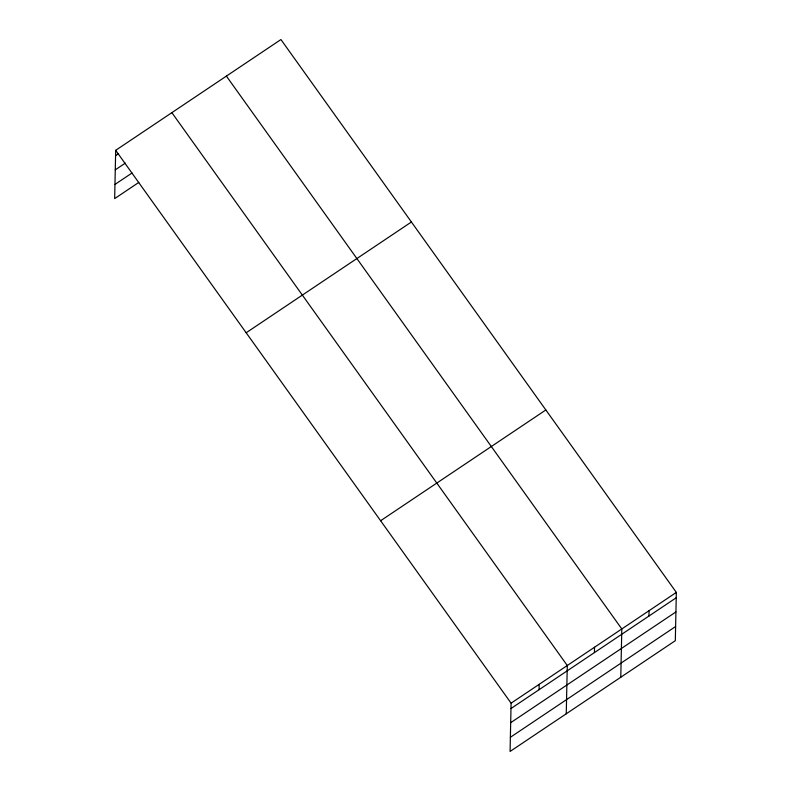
<?xml version="1.0" encoding="UTF-8"?>
<svg xmlns="http://www.w3.org/2000/svg" width="791" height="791" viewBox="0 0 791 791"><rect width="100%" height="100%" fill="white"/><g stroke="black" fill="none" stroke-linecap="round" stroke-linejoin="round"><path stroke-width="1.19" d="M115.684 150.32L511.095 703.169L510.076 751.45L675.316 640.68L676.335 592.41L280.924 39.55L115.684 150.32L114.665 198.59L138.751 182.454M539.067 689.712L539.185 684.344M566.257 713.789L567.276 665.508L171.865 112.658M594.427 652.605L594.535 647.236M620.787 677.234L621.805 628.964L226.394 76.104M648.956 616.051L649.065 610.682M115.565 155.679L118.581 153.662M115.268 169.847L125.304 163.114M114.962 184.432L132.018 173.002M246.169 332.764L411.409 221.994M380.609 520.735L545.849 409.965M511.095 703.169L676.335 592.41M510.976 708.538L676.216 597.769M510.679 722.697L675.919 611.937M510.373 737.291L675.613 626.521"/></g></svg>
